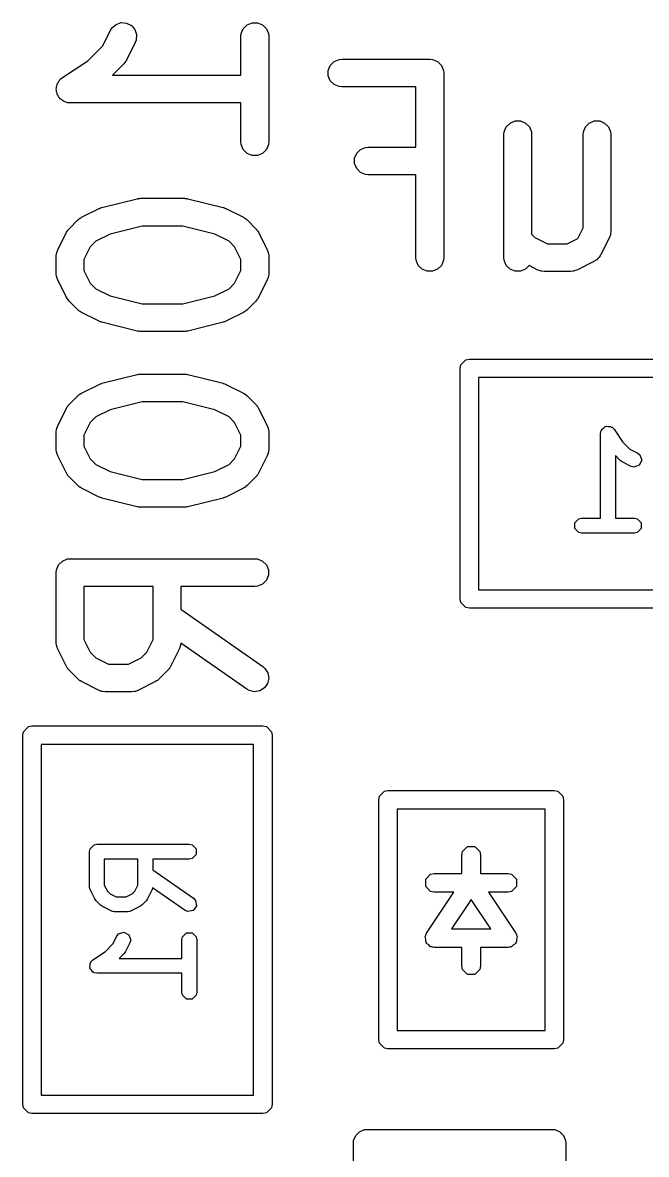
# Model space of a CAD drawing. Extents: x -0.05 to 2.94, y -0.16 to 2.16.
# Drawn here: x 1.8704 to 2.0033, y 0.498 to 0.7394 of the extents above; entities that cross this region are included whole.
import ezdxf

# ---------------------------------------------------------------- set-up
doc = ezdxf.new("R2010")
doc.units = 0
doc.header["$MEASUREMENT"] = 0
doc.layers.add('BLACK', color=7, linetype='CONTINUOUS')

msp = doc.modelspace()

# ---------------------------------------------------------------- linework, layer by layer
at = {"layer": 'BLACK', "linetype": 'CONTINUOUS'}
for p, q in [((1.88945, 0.73824), (1.89032, 0.73899)), ((1.89032, 0.73899), (1.89142, 0.73936)), ((1.89142, 0.73936), (1.89256, 0.73928)), ((1.89256, 0.73928), (1.8936, 0.73876)), ((1.8936, 0.73876), (1.89435, 0.73789)), ((1.91745, 0.73807), (1.91827, 0.73888)), ((1.91827, 0.73888), (1.91933, 0.73932)), ((1.91933, 0.73932), (1.92048, 0.73932)), ((1.92048, 0.73932), (1.92155, 0.73888)), ((1.92155, 0.73888), (1.92236, 0.73807)), ((1.88748, 0.73443), (1.88914, 0.73775)), ((1.88914, 0.73775), (1.88945, 0.73824)), ((1.89435, 0.73789), (1.89471, 0.7368)), ((1.89471, 0.7368), (1.89463, 0.73565)), ((1.91695, 0.73643), (1.91701, 0.73701)), ((1.91695, 0.72813), (1.91695, 0.73643)), ((1.91701, 0.73701), (1.91745, 0.73807)), ((1.92236, 0.73807), (1.9228, 0.73701)), ((1.9228, 0.73701), (1.92286, 0.73643)), ((1.92286, 0.73643), (1.92286, 0.71393)), ((1.88428, 0.73122), (1.88748, 0.73443)), ((1.89443, 0.73511), (1.89255, 0.73136)), ((1.89463, 0.73565), (1.89443, 0.73511)), ((1.93681, 0.73106), (1.93787, 0.7315)), ((1.93787, 0.7315), (1.93845, 0.73156)), ((1.93845, 0.73156), (1.95719, 0.73156)), ((1.95719, 0.73156), (1.95777, 0.7315)), ((1.95777, 0.7315), (1.95883, 0.73106)), ((1.8789, 0.72764), (1.88428, 0.73122)), ((1.892, 0.73059), (1.88954, 0.72813)), ((1.89218, 0.73082), (1.892, 0.73059)), ((1.89224, 0.73087), (1.89218, 0.73082)), ((1.8923, 0.73096), (1.89224, 0.73087)), ((1.89237, 0.73104), (1.8923, 0.73096)), ((1.8924, 0.73111), (1.89237, 0.73104)), ((1.89255, 0.73136), (1.8924, 0.73111)), ((1.93555, 0.72918), (1.93599, 0.73025)), ((1.93555, 0.72803), (1.93555, 0.72918)), ((1.93599, 0.73025), (1.93681, 0.73106)), ((1.95883, 0.73106), (1.95965, 0.73025)), ((1.95965, 0.73025), (1.96009, 0.72918)), ((1.96009, 0.72918), (1.96015, 0.72861)), ((1.87797, 0.72655), (1.87808, 0.72682)), ((1.87808, 0.72682), (1.87829, 0.72703)), ((1.87829, 0.72703), (1.87845, 0.72727)), ((1.87845, 0.72727), (1.87889, 0.72763)), ((1.87889, 0.72763), (1.8789, 0.72764)), ((1.8789, 0.72764), (1.8789, 0.72764)), ((1.8789, 0.72764), (1.8789, 0.72764)), ((1.88954, 0.72813), (1.91695, 0.72813)), ((1.93599, 0.72697), (1.93555, 0.72803)), ((1.93681, 0.72615), (1.93599, 0.72697)), ((1.96015, 0.72861), (1.96015, 0.68924)), ((1.87758, 0.72518), (1.87764, 0.72547)), ((1.87764, 0.7249), (1.87758, 0.72518)), ((1.87764, 0.72576), (1.87775, 0.72603)), ((1.87764, 0.72547), (1.87764, 0.72576)), ((1.87764, 0.7246), (1.87764, 0.7249)), ((1.87775, 0.72434), (1.87764, 0.7246)), ((1.87775, 0.72603), (1.87781, 0.72631)), ((1.87781, 0.72405), (1.87775, 0.72434)), ((1.87781, 0.72631), (1.87797, 0.72655)), ((1.93787, 0.72571), (1.93681, 0.72615)), ((1.93845, 0.72565), (1.93787, 0.72571)), ((1.95424, 0.72565), (1.93845, 0.72565)), ((1.95424, 0.71281), (1.95424, 0.72565)), ((1.87797, 0.72381), (1.87781, 0.72405)), ((1.87808, 0.72354), (1.87797, 0.72381)), ((1.87829, 0.72334), (1.87808, 0.72354)), ((1.87845, 0.72309), (1.87829, 0.72334)), ((1.87869, 0.72293), (1.87845, 0.72309)), ((1.8789, 0.72273), (1.87869, 0.72293)), ((1.87916, 0.72261), (1.8789, 0.72273)), ((1.8794, 0.72245), (1.87916, 0.72261)), ((1.87969, 0.7224), (1.8794, 0.72245)), ((1.87996, 0.72228), (1.87969, 0.7224)), ((1.88053, 0.72223), (1.87996, 0.72228)), ((1.88054, 0.72223), (1.88053, 0.72223)), ((1.88053, 0.72223), (1.88053, 0.72223)), ((1.88053, 0.72223), (1.88053, 0.72223)), ((1.91695, 0.72223), (1.88054, 0.72223)), ((1.91695, 0.71393), (1.91695, 0.72223)), ((1.97305, 0.71606), (1.97349, 0.71712)), ((1.97349, 0.71712), (1.9743, 0.71794)), ((1.9743, 0.71794), (1.97537, 0.71838)), ((1.97537, 0.71838), (1.97652, 0.71838)), ((1.97652, 0.71838), (1.97758, 0.71794)), ((1.97758, 0.71794), (1.9784, 0.71712)), ((1.9784, 0.71712), (1.97884, 0.71606)), ((1.98992, 0.71606), (1.99036, 0.71712)), ((1.99036, 0.71712), (1.99117, 0.71794)), ((1.99117, 0.71794), (1.99224, 0.71838)), ((1.99224, 0.71838), (1.99339, 0.71838)), ((1.99339, 0.71838), (1.99445, 0.71794)), ((1.99445, 0.71794), (1.99527, 0.71712)), ((1.99527, 0.71712), (1.99571, 0.71606)), ((1.97299, 0.71548), (1.97305, 0.71606)), ((1.97299, 0.68924), (1.97299, 0.71548)), ((1.97884, 0.71606), (1.97889, 0.71548)), ((1.97889, 0.71548), (1.97889, 0.69421)), ((1.98986, 0.71548), (1.98992, 0.71606)), ((1.98986, 0.69556), (1.98986, 0.71548)), ((1.99571, 0.71606), (1.99577, 0.71548)), ((1.99577, 0.71548), (1.99577, 0.69486)), ((1.91701, 0.71336), (1.91695, 0.71393)), ((1.91745, 0.71229), (1.91701, 0.71336)), ((1.91827, 0.71148), (1.91745, 0.71229)), ((1.92236, 0.71229), (1.92155, 0.71148)), ((1.9228, 0.71336), (1.92236, 0.71229)), ((1.92286, 0.71393), (1.9228, 0.71336)), ((1.94161, 0.7115), (1.94243, 0.71231)), ((1.94243, 0.71231), (1.94349, 0.71275)), ((1.94349, 0.71275), (1.94407, 0.71281)), ((1.94407, 0.71281), (1.95424, 0.71281)), ((1.91933, 0.71104), (1.91827, 0.71148)), ((1.92048, 0.71104), (1.91933, 0.71104)), ((1.92155, 0.71148), (1.92048, 0.71104)), ((1.94117, 0.71043), (1.94161, 0.7115)), ((1.94117, 0.70928), (1.94117, 0.71043)), ((1.94161, 0.70822), (1.94117, 0.70928)), ((1.94243, 0.7074), (1.94161, 0.70822)), ((1.94349, 0.70696), (1.94243, 0.7074)), ((1.94407, 0.70691), (1.94349, 0.70696)), ((1.95424, 0.70691), (1.94407, 0.70691)), ((1.95424, 0.68924), (1.95424, 0.70691)), ((1.88732, 0.69992), (1.89482, 0.7018)), ((1.89482, 0.7018), (1.89492, 0.70181)), ((1.89492, 0.70181), (1.89496, 0.70183)), ((1.89496, 0.70183), (1.89518, 0.70185)), ((1.89518, 0.70185), (1.89539, 0.70188)), ((1.89539, 0.70188), (1.89543, 0.70188)), ((1.89543, 0.70188), (1.89553, 0.70189)), ((1.89553, 0.70189), (1.90491, 0.70189)), ((1.90491, 0.70189), (1.90501, 0.70188)), ((1.90501, 0.70188), (1.90505, 0.70188)), ((1.90505, 0.70188), (1.90527, 0.70185)), ((1.90527, 0.70185), (1.90548, 0.70183)), ((1.90548, 0.70183), (1.90552, 0.70181)), ((1.90552, 0.70181), (1.90562, 0.7018)), ((1.90562, 0.7018), (1.91312, 0.69992)), ((1.88265, 0.69764), (1.88272, 0.69767)), ((1.88272, 0.69767), (1.88297, 0.69783)), ((1.88297, 0.69783), (1.88671, 0.6997)), ((1.88671, 0.6997), (1.88676, 0.69972)), ((1.88676, 0.69972), (1.88677, 0.69973)), ((1.88677, 0.69973), (1.88702, 0.69982)), ((1.88702, 0.69982), (1.88726, 0.69991)), ((1.88726, 0.69991), (1.88728, 0.69991)), ((1.88728, 0.69991), (1.88732, 0.69992)), ((1.91312, 0.69992), (1.91317, 0.69991)), ((1.91317, 0.69991), (1.91319, 0.69991)), ((1.91319, 0.69991), (1.91343, 0.69982)), ((1.91343, 0.69982), (1.91367, 0.69973)), ((1.91367, 0.69973), (1.91369, 0.69972)), ((1.91369, 0.69972), (1.91373, 0.6997)), ((1.91373, 0.6997), (1.91748, 0.69783)), ((1.91748, 0.69783), (1.91773, 0.69767)), ((1.91773, 0.69767), (1.9178, 0.69764)), ((1.88014, 0.69517), (1.88032, 0.6954)), ((1.88032, 0.6954), (1.8822, 0.69727)), ((1.8822, 0.69727), (1.88242, 0.69746)), ((1.88242, 0.69746), (1.88248, 0.69752)), ((1.88248, 0.69752), (1.88256, 0.69757)), ((1.88256, 0.69757), (1.88265, 0.69764)), ((1.8959, 0.69598), (1.88907, 0.69427)), ((1.90454, 0.69598), (1.8959, 0.69598)), ((1.91138, 0.69427), (1.90454, 0.69598)), ((1.9178, 0.69764), (1.91788, 0.69757)), ((1.91788, 0.69757), (1.91797, 0.69752)), ((1.91797, 0.69752), (1.91802, 0.69746)), ((1.91802, 0.69746), (1.91824, 0.69727)), ((1.91824, 0.69727), (1.92012, 0.6954)), ((1.92012, 0.6954), (1.92031, 0.69517)), ((1.98874, 0.69331), (1.98986, 0.69556)), ((1.8779, 0.69088), (1.87977, 0.69463)), ((1.87977, 0.69463), (1.87993, 0.69488)), ((1.87993, 0.69488), (1.87996, 0.69495)), ((1.87996, 0.69495), (1.88002, 0.69503)), ((1.88002, 0.69503), (1.88008, 0.69512)), ((1.88008, 0.69512), (1.88014, 0.69517)), ((1.88907, 0.69427), (1.88603, 0.69276)), ((1.91441, 0.69276), (1.91138, 0.69427)), ((1.92031, 0.69517), (1.92036, 0.69512)), ((1.92036, 0.69512), (1.92042, 0.69503)), ((1.92042, 0.69503), (1.92049, 0.69495)), ((1.92049, 0.69495), (1.92052, 0.69488)), ((1.92052, 0.69488), (1.92067, 0.69463)), ((1.92067, 0.69463), (1.92255, 0.69088)), ((1.97889, 0.69421), (1.97956, 0.69354)), ((1.97956, 0.69354), (1.98226, 0.69219)), ((1.98649, 0.69219), (1.98874, 0.69331)), ((1.99545, 0.69354), (1.99358, 0.68979)), ((1.99566, 0.69408), (1.99545, 0.69354)), ((1.99567, 0.69419), (1.99566, 0.69408)), ((1.99571, 0.69428), (1.99567, 0.69419)), ((1.99577, 0.69486), (1.99571, 0.69428)), ((1.87769, 0.69034), (1.8779, 0.69088)), ((1.88484, 0.69156), (1.88349, 0.68886)), ((1.88603, 0.69276), (1.88484, 0.69156)), ((1.9156, 0.69156), (1.91441, 0.69276)), ((1.91695, 0.68886), (1.9156, 0.69156)), ((1.92255, 0.69088), (1.92275, 0.69034)), ((1.98226, 0.69219), (1.98649, 0.69219)), ((1.87758, 0.68956), (1.87764, 0.69014)), ((1.87758, 0.68581), (1.87758, 0.68956)), ((1.87764, 0.69014), (1.87768, 0.69023)), ((1.87768, 0.69023), (1.87769, 0.69034)), ((1.88349, 0.68886), (1.88349, 0.68651)), ((1.91695, 0.68651), (1.91695, 0.68886)), ((1.92275, 0.69034), (1.92276, 0.69023)), ((1.92276, 0.69023), (1.9228, 0.69014)), ((1.9228, 0.69014), (1.92286, 0.68956)), ((1.92286, 0.68956), (1.92286, 0.68581)), ((1.9543, 0.68866), (1.95424, 0.68924)), ((1.95474, 0.68759), (1.9543, 0.68866)), ((1.96009, 0.68866), (1.95965, 0.68759)), ((1.96015, 0.68924), (1.96009, 0.68866)), ((1.97305, 0.68866), (1.97299, 0.68924)), ((1.97349, 0.68759), (1.97305, 0.68866)), ((1.99226, 0.68847), (1.98851, 0.68659)), ((1.99236, 0.68853), (1.99226, 0.68847)), ((1.9924, 0.68854), (1.99236, 0.68853)), ((1.99246, 0.68859), (1.9924, 0.68854)), ((1.99275, 0.68878), (1.99246, 0.68859)), ((1.99299, 0.68906), (1.99275, 0.68878)), ((1.99327, 0.6893), (1.99299, 0.68906)), ((1.99346, 0.68959), (1.99327, 0.6893)), ((1.9935, 0.68965), (1.99346, 0.68959)), ((1.99352, 0.68969), (1.9935, 0.68965)), ((1.99358, 0.68979), (1.99352, 0.68969)), ((1.87764, 0.68523), (1.87758, 0.68581)), ((1.88349, 0.68651), (1.88484, 0.68381)), ((1.9156, 0.68381), (1.91695, 0.68651)), ((1.92286, 0.68581), (1.9228, 0.68523)), ((1.95555, 0.68678), (1.95474, 0.68759)), ((1.95662, 0.68634), (1.95555, 0.68678)), ((1.95777, 0.68634), (1.95662, 0.68634)), ((1.95883, 0.68678), (1.95777, 0.68634)), ((1.95965, 0.68759), (1.95883, 0.68678)), ((1.9743, 0.68678), (1.97349, 0.68759)), ((1.97537, 0.68634), (1.9743, 0.68678)), ((1.97652, 0.68634), (1.97537, 0.68634)), ((1.97758, 0.68678), (1.97652, 0.68634)), ((1.97835, 0.68754), (1.97758, 0.68678)), ((1.98024, 0.68659), (1.97835, 0.68754)), ((1.98079, 0.68639), (1.98024, 0.68659)), ((1.98089, 0.68638), (1.98079, 0.68639)), ((1.98099, 0.68634), (1.98089, 0.68638)), ((1.98157, 0.68628), (1.98099, 0.68634)), ((1.98719, 0.68628), (1.98157, 0.68628)), ((1.98777, 0.68634), (1.98719, 0.68628)), ((1.98786, 0.68638), (1.98777, 0.68634)), ((1.98797, 0.68639), (1.98786, 0.68638)), ((1.98851, 0.68659), (1.98797, 0.68639)), ((1.87768, 0.68514), (1.87764, 0.68523)), ((1.87769, 0.68503), (1.87768, 0.68514)), ((1.8779, 0.68449), (1.87769, 0.68503)), ((1.87977, 0.68074), (1.8779, 0.68449)), ((1.88484, 0.68381), (1.88603, 0.68261)), ((1.91441, 0.68261), (1.9156, 0.68381)), ((1.92255, 0.68449), (1.92067, 0.68074)), ((1.92275, 0.68503), (1.92255, 0.68449)), ((1.92276, 0.68514), (1.92275, 0.68503)), ((1.9228, 0.68523), (1.92276, 0.68514)), ((1.88603, 0.68261), (1.88907, 0.6811)), ((1.88907, 0.6811), (1.8959, 0.67939)), ((1.90454, 0.67939), (1.91138, 0.6811)), ((1.91138, 0.6811), (1.91441, 0.68261)), ((1.87993, 0.68049), (1.87977, 0.68074)), ((1.87996, 0.68042), (1.87993, 0.68049)), ((1.88002, 0.68034), (1.87996, 0.68042)), ((1.88008, 0.68025), (1.88002, 0.68034)), ((1.88014, 0.6802), (1.88008, 0.68025)), ((1.88032, 0.67997), (1.88014, 0.6802)), ((1.8822, 0.6781), (1.88032, 0.67997)), ((1.8959, 0.67939), (1.90454, 0.67939)), ((1.92012, 0.67997), (1.91824, 0.6781)), ((1.92031, 0.6802), (1.92012, 0.67997)), ((1.92036, 0.68025), (1.92031, 0.6802)), ((1.92042, 0.68034), (1.92036, 0.68025)), ((1.92049, 0.68042), (1.92042, 0.68034)), ((1.92052, 0.68049), (1.92049, 0.68042)), ((1.92067, 0.68074), (1.92052, 0.68049)), ((1.88242, 0.67791), (1.8822, 0.6781)), ((1.88248, 0.67785), (1.88242, 0.67791)), ((1.88256, 0.6778), (1.88248, 0.67785)), ((1.88265, 0.67773), (1.88256, 0.6778)), ((1.88272, 0.6777), (1.88265, 0.67773)), ((1.88297, 0.67754), (1.88272, 0.6777)), ((1.88671, 0.67567), (1.88297, 0.67754)), ((1.91748, 0.67754), (1.91373, 0.67567)), ((1.91773, 0.6777), (1.91748, 0.67754)), ((1.9178, 0.67773), (1.91773, 0.6777)), ((1.91788, 0.6778), (1.9178, 0.67773)), ((1.91797, 0.67785), (1.91788, 0.6778)), ((1.91802, 0.67791), (1.91797, 0.67785)), ((1.91824, 0.6781), (1.91802, 0.67791)), ((1.88676, 0.67565), (1.88671, 0.67567)), ((1.88677, 0.67564), (1.88676, 0.67565)), ((1.88702, 0.67556), (1.88677, 0.67564)), ((1.88726, 0.67546), (1.88702, 0.67556)), ((1.88728, 0.67546), (1.88726, 0.67546)), ((1.88732, 0.67545), (1.88728, 0.67546)), ((1.89482, 0.67357), (1.88732, 0.67545)), ((1.89492, 0.67356), (1.89482, 0.67357)), ((1.89496, 0.67354), (1.89492, 0.67356)), ((1.89518, 0.67352), (1.89496, 0.67354)), ((1.89539, 0.67349), (1.89518, 0.67352)), ((1.90527, 0.67352), (1.90505, 0.67349)), ((1.90548, 0.67354), (1.90527, 0.67352)), ((1.90552, 0.67356), (1.90548, 0.67354)), ((1.90562, 0.67357), (1.90552, 0.67356)), ((1.91312, 0.67545), (1.90562, 0.67357)), ((1.91317, 0.67546), (1.91312, 0.67545)), ((1.91319, 0.67546), (1.91317, 0.67546)), ((1.91343, 0.67555), (1.91319, 0.67546)), ((1.91367, 0.67564), (1.91343, 0.67555)), ((1.91369, 0.67565), (1.91367, 0.67564)), ((1.91373, 0.67567), (1.91369, 0.67565)), ((1.89543, 0.67349), (1.89539, 0.67349)), ((1.89553, 0.67348), (1.89543, 0.67349)), ((1.90491, 0.67348), (1.89553, 0.67348)), ((1.90501, 0.67349), (1.90491, 0.67348)), ((1.90505, 0.67349), (1.90501, 0.67349)), ((1.96366, 0.66561), (1.96381, 0.66636)), ((1.96381, 0.66636), (1.96488, 0.66742)), ((1.96488, 0.66742), (1.96563, 0.66757)), ((1.96563, 0.66757), (2.04437, 0.66757)), ((1.88732, 0.66243), (1.89482, 0.6643)), ((1.89482, 0.6643), (1.89492, 0.66432)), ((1.89492, 0.66432), (1.89496, 0.66433)), ((1.89496, 0.66433), (1.89518, 0.66436)), ((1.89518, 0.66436), (1.89539, 0.66439)), ((1.89539, 0.66439), (1.89543, 0.66438)), ((1.89543, 0.66438), (1.89553, 0.66439)), ((1.89553, 0.66439), (1.90491, 0.66439)), ((1.90491, 0.66439), (1.90501, 0.66438)), ((1.90501, 0.66438), (1.90505, 0.66439)), ((1.90505, 0.66439), (1.90527, 0.66436)), ((1.90527, 0.66436), (1.90548, 0.66433)), ((1.90548, 0.66433), (1.90552, 0.66432)), ((1.90552, 0.66432), (1.90562, 0.6643)), ((1.90562, 0.6643), (1.91312, 0.66243)), ((1.96366, 0.61639), (1.96366, 0.66561)), ((1.88297, 0.66033), (1.88671, 0.6622)), ((1.88671, 0.6622), (1.88676, 0.66222)), ((1.88676, 0.66222), (1.88677, 0.66223)), ((1.88677, 0.66223), (1.88702, 0.66232)), ((1.88702, 0.66232), (1.88726, 0.66241)), ((1.88726, 0.66241), (1.88728, 0.66241)), ((1.88728, 0.66241), (1.88732, 0.66243)), ((1.91312, 0.66243), (1.91317, 0.66241)), ((1.91317, 0.66241), (1.91319, 0.66241)), ((1.91319, 0.66241), (1.91343, 0.66232)), ((1.91343, 0.66232), (1.91367, 0.66223)), ((1.91367, 0.66223), (1.91369, 0.66222)), ((1.91369, 0.66222), (1.91373, 0.6622)), ((1.91373, 0.6622), (1.91748, 0.66033)), ((1.9676, 0.66364), (1.9676, 0.61836)), ((2.0424, 0.66364), (1.9676, 0.66364)), ((1.88032, 0.6579), (1.8822, 0.65978)), ((1.8822, 0.65978), (1.88242, 0.65996)), ((1.88242, 0.65996), (1.88248, 0.66002)), ((1.88248, 0.66002), (1.88256, 0.66008)), ((1.88256, 0.66008), (1.88265, 0.66014)), ((1.88265, 0.66014), (1.88272, 0.66017)), ((1.88272, 0.66017), (1.88297, 0.66033)), ((1.91748, 0.66033), (1.91773, 0.66017)), ((1.91773, 0.66017), (1.9178, 0.66014)), ((1.9178, 0.66014), (1.91788, 0.66008)), ((1.91788, 0.66008), (1.91797, 0.66002)), ((1.91797, 0.66002), (1.91802, 0.65996)), ((1.91802, 0.65996), (1.91824, 0.65978)), ((1.91824, 0.65978), (1.92012, 0.6579)), ((1.8779, 0.65338), (1.87977, 0.65713)), ((1.87977, 0.65713), (1.87993, 0.65738)), ((1.87993, 0.65738), (1.87996, 0.65745)), ((1.87996, 0.65745), (1.88002, 0.65754)), ((1.88002, 0.65754), (1.88008, 0.65762)), ((1.88008, 0.65762), (1.88014, 0.65768)), ((1.88014, 0.65768), (1.88032, 0.6579)), ((1.88907, 0.65678), (1.88603, 0.65526)), ((1.8959, 0.65849), (1.88907, 0.65678)), ((1.90454, 0.65849), (1.8959, 0.65849)), ((1.91138, 0.65678), (1.90454, 0.65849)), ((1.91441, 0.65526), (1.91138, 0.65678)), ((1.92012, 0.6579), (1.92031, 0.65768)), ((1.92031, 0.65768), (1.92036, 0.65762)), ((1.92036, 0.65762), (1.92042, 0.65754)), ((1.92042, 0.65754), (1.92049, 0.65745)), ((1.92049, 0.65745), (1.92052, 0.65738)), ((1.92052, 0.65738), (1.92067, 0.65713)), ((1.92067, 0.65713), (1.92255, 0.65338)), ((1.88603, 0.65526), (1.88484, 0.65406)), ((1.9156, 0.65406), (1.91441, 0.65526)), ((1.87758, 0.65206), (1.87764, 0.65264)), ((1.87758, 0.64831), (1.87758, 0.65206)), ((1.87764, 0.65264), (1.87768, 0.65274)), ((1.87768, 0.65274), (1.87769, 0.65284)), ((1.87769, 0.65284), (1.8779, 0.65338)), ((1.88484, 0.65406), (1.88349, 0.65137)), ((1.91695, 0.65137), (1.9156, 0.65406)), ((1.92255, 0.65338), (1.92275, 0.65284)), ((1.92275, 0.65284), (1.92276, 0.65274)), ((1.92276, 0.65274), (1.9228, 0.65264)), ((1.9228, 0.65264), (1.92286, 0.65206)), ((1.92286, 0.65206), (1.92286, 0.64831)), ((1.99358, 0.65174), (1.9937, 0.65234)), ((1.9937, 0.65234), (1.99382, 0.65246)), ((1.99382, 0.65246), (1.99385, 0.65262)), ((1.99385, 0.65262), (1.99423, 0.65287)), ((1.99423, 0.65287), (1.99455, 0.6532)), ((1.99455, 0.6532), (1.99472, 0.6532)), ((1.99472, 0.6532), (1.99485, 0.65329)), ((1.99485, 0.65329), (1.9953, 0.6532)), ((1.9953, 0.6532), (1.99576, 0.6532)), ((1.99576, 0.6532), (1.99587, 0.65308)), ((1.99587, 0.65308), (1.99603, 0.65305)), ((1.99603, 0.65305), (1.99647, 0.65262)), ((1.99647, 0.65262), (1.99826, 0.64993)), ((1.88349, 0.65137), (1.88349, 0.64901)), ((1.91695, 0.64901), (1.91695, 0.65137)), ((1.99358, 0.63363), (1.99358, 0.65174)), ((1.99826, 0.64993), (1.99984, 0.64835)), ((1.87764, 0.64774), (1.87758, 0.64831)), ((1.87768, 0.64764), (1.87764, 0.64774)), ((1.87769, 0.64754), (1.87768, 0.64764)), ((1.8779, 0.64699), (1.87769, 0.64754)), ((1.87977, 0.64324), (1.8779, 0.64699)), ((1.88349, 0.64901), (1.88484, 0.64631)), ((1.9156, 0.64631), (1.91695, 0.64901)), ((1.92255, 0.64699), (1.92067, 0.64324)), ((1.92275, 0.64754), (1.92255, 0.64699)), ((1.92276, 0.64764), (1.92275, 0.64754)), ((1.9228, 0.64774), (1.92276, 0.64764)), ((1.92286, 0.64831), (1.9228, 0.64774)), ((1.99779, 0.64594), (1.99673, 0.647)), ((1.99673, 0.647), (1.99673, 0.63363)), ((1.99984, 0.64835), (2.00149, 0.64753)), ((2.00149, 0.64753), (2.00197, 0.64715)), ((2.00197, 0.64715), (2.00235, 0.64601)), ((1.88484, 0.64631), (1.88603, 0.64512)), ((1.88603, 0.64512), (1.88907, 0.6436)), ((1.91138, 0.6436), (1.91441, 0.64512)), ((1.91441, 0.64512), (1.9156, 0.64631)), ((1.998, 0.6458), (1.99779, 0.64594)), ((1.9982, 0.64565), (1.998, 0.6458)), ((2.00008, 0.64471), (1.9982, 0.64565)), ((2.00067, 0.64455), (2.00008, 0.64471)), ((2.00181, 0.64493), (2.00067, 0.64455)), ((2.00235, 0.64601), (2.00181, 0.64493)), ((1.87993, 0.643), (1.87977, 0.64324)), ((1.87996, 0.64292), (1.87993, 0.643)), ((1.88002, 0.64284), (1.87996, 0.64292)), ((1.88008, 0.64276), (1.88002, 0.64284)), ((1.88014, 0.6427), (1.88008, 0.64276)), ((1.88032, 0.64248), (1.88014, 0.6427)), ((1.8822, 0.6406), (1.88032, 0.64248)), ((1.88907, 0.6436), (1.8959, 0.64189)), ((1.90454, 0.64189), (1.91138, 0.6436)), ((1.92012, 0.64248), (1.91824, 0.6406)), ((1.92031, 0.6427), (1.92012, 0.64248)), ((1.92036, 0.64276), (1.92031, 0.6427)), ((1.92042, 0.64284), (1.92036, 0.64276)), ((1.92049, 0.64292), (1.92042, 0.64284)), ((1.92052, 0.643), (1.92049, 0.64292)), ((1.92067, 0.64324), (1.92052, 0.643)), ((1.88242, 0.64042), (1.8822, 0.6406)), ((1.88248, 0.64036), (1.88242, 0.64042)), ((1.88256, 0.6403), (1.88248, 0.64036)), ((1.88265, 0.64024), (1.88256, 0.6403)), ((1.88272, 0.64021), (1.88265, 0.64024)), ((1.88297, 0.64005), (1.88272, 0.64021)), ((1.88671, 0.63817), (1.88297, 0.64005)), ((1.8959, 0.64189), (1.90454, 0.64189)), ((1.91748, 0.64005), (1.91373, 0.63817)), ((1.91773, 0.64021), (1.91748, 0.64005)), ((1.9178, 0.64024), (1.91773, 0.64021)), ((1.91788, 0.6403), (1.9178, 0.64024)), ((1.91797, 0.64036), (1.91788, 0.6403)), ((1.91802, 0.64042), (1.91797, 0.64036)), ((1.91824, 0.6406), (1.91802, 0.64042)), ((1.88676, 0.63816), (1.88671, 0.63817)), ((1.88677, 0.63815), (1.88676, 0.63816)), ((1.88702, 0.63806), (1.88677, 0.63815)), ((1.88726, 0.63797), (1.88702, 0.63806)), ((1.88728, 0.63797), (1.88726, 0.63797)), ((1.88732, 0.63795), (1.88728, 0.63797)), ((1.89482, 0.63608), (1.88732, 0.63795)), ((1.91312, 0.63795), (1.90562, 0.63608)), ((1.91317, 0.63797), (1.91312, 0.63795)), ((1.91319, 0.63797), (1.91317, 0.63797)), ((1.91343, 0.63806), (1.91319, 0.63797)), ((1.91367, 0.63815), (1.91343, 0.63806)), ((1.91369, 0.63816), (1.91367, 0.63815)), ((1.91373, 0.63817), (1.91369, 0.63816)), ((1.89492, 0.63606), (1.89482, 0.63608)), ((1.89496, 0.63605), (1.89492, 0.63606)), ((1.89518, 0.63602), (1.89496, 0.63605)), ((1.89539, 0.63599), (1.89518, 0.63602)), ((1.89543, 0.636), (1.89539, 0.63599)), ((1.89553, 0.63599), (1.89543, 0.636)), ((1.90491, 0.63599), (1.89553, 0.63599)), ((1.90501, 0.636), (1.90491, 0.63599)), ((1.90505, 0.63599), (1.90501, 0.636)), ((1.90527, 0.63602), (1.90505, 0.63599)), ((1.90548, 0.63605), (1.90527, 0.63602)), ((1.90552, 0.63606), (1.90548, 0.63605)), ((1.90562, 0.63608), (1.90552, 0.63606)), ((1.98808, 0.63266), (1.98893, 0.63351)), ((1.98808, 0.63145), (1.98808, 0.63266)), ((1.98893, 0.63351), (1.98953, 0.63363)), ((1.98953, 0.63363), (1.99358, 0.63363)), ((1.99673, 0.63363), (2.00078, 0.63363)), ((2.00078, 0.63363), (2.00138, 0.63351)), ((2.00138, 0.63351), (2.00224, 0.63266)), ((2.00224, 0.63266), (2.00224, 0.63145)), ((1.98893, 0.6306), (1.98808, 0.63145)), ((1.98953, 0.63048), (1.98893, 0.6306)), ((2.00078, 0.63048), (1.98953, 0.63048)), ((2.00138, 0.6306), (2.00078, 0.63048)), ((2.00224, 0.63145), (2.00138, 0.6306)), ((1.87764, 0.62264), (1.87808, 0.62371)), ((1.87808, 0.62371), (1.8789, 0.62452)), ((1.8789, 0.62452), (1.87996, 0.62496)), ((1.87996, 0.62496), (1.88054, 0.62502)), ((1.88054, 0.62502), (1.91991, 0.62502)), ((1.91991, 0.62502), (1.92048, 0.62496)), ((1.92048, 0.62496), (1.92155, 0.62452)), ((1.92155, 0.62452), (1.92236, 0.62371)), ((1.92236, 0.62371), (1.9228, 0.62264)), ((1.87758, 0.62207), (1.87764, 0.62264)), ((1.87758, 0.60707), (1.87758, 0.62207)), ((1.92236, 0.62043), (1.92155, 0.61961)), ((1.9228, 0.62149), (1.92236, 0.62043)), ((1.9228, 0.62264), (1.9228, 0.62149)), ((1.89821, 0.61912), (1.88349, 0.61912)), ((1.88349, 0.61912), (1.88349, 0.60777)), ((1.89821, 0.60777), (1.89821, 0.61912)), ((1.91991, 0.61912), (1.90411, 0.61912)), ((1.90411, 0.61912), (1.90411, 0.61423)), ((1.92048, 0.61917), (1.91991, 0.61912)), ((1.92155, 0.61961), (1.92048, 0.61917)), ((1.9676, 0.61836), (2.0424, 0.61836)), ((1.96381, 0.61564), (1.96366, 0.61639)), ((1.96488, 0.61458), (1.96381, 0.61564)), ((1.90411, 0.61423), (1.9216, 0.60199)), ((1.96563, 0.61443), (1.96488, 0.61458)), ((2.04437, 0.61443), (1.96563, 0.61443)), ((1.87764, 0.60649), (1.87758, 0.60707)), ((1.87768, 0.6064), (1.87764, 0.60649)), ((1.87769, 0.60629), (1.87768, 0.6064)), ((1.8779, 0.60575), (1.87769, 0.60629)), ((1.88349, 0.60777), (1.88484, 0.60507)), ((1.89686, 0.60507), (1.89821, 0.60777)), ((1.90401, 0.60629), (1.9038, 0.60575)), ((1.90405, 0.60649), (1.90401, 0.6064)), ((1.90401, 0.6064), (1.90401, 0.60629)), ((1.90411, 0.60703), (1.90405, 0.60649)), ((1.91821, 0.59715), (1.90411, 0.60703)), ((1.87977, 0.602), (1.8779, 0.60575)), ((1.88484, 0.60507), (1.88603, 0.60387)), ((1.88603, 0.60387), (1.88873, 0.60252)), ((1.89296, 0.60252), (1.89566, 0.60387)), ((1.89566, 0.60387), (1.89686, 0.60507)), ((1.9038, 0.60575), (1.90192, 0.602)), ((1.87993, 0.60175), (1.87977, 0.602)), ((1.87996, 0.60168), (1.87993, 0.60175)), ((1.88002, 0.6016), (1.87996, 0.60168)), ((1.88008, 0.60151), (1.88002, 0.6016)), ((1.88014, 0.60146), (1.88008, 0.60151)), ((1.88032, 0.60123), (1.88014, 0.60146)), ((1.8822, 0.59936), (1.88032, 0.60123)), ((1.88873, 0.60252), (1.89296, 0.60252)), ((1.90137, 0.60123), (1.8995, 0.59936)), ((1.90156, 0.60146), (1.90137, 0.60123)), ((1.90162, 0.60151), (1.90156, 0.60146)), ((1.90167, 0.6016), (1.90162, 0.60151)), ((1.90174, 0.60168), (1.90167, 0.6016)), ((1.90177, 0.60175), (1.90174, 0.60168)), ((1.90192, 0.602), (1.90177, 0.60175)), ((1.9216, 0.60199), (1.92204, 0.60161)), ((1.92204, 0.60161), (1.92266, 0.60064)), ((1.88242, 0.59917), (1.8822, 0.59936)), ((1.88248, 0.59911), (1.88242, 0.59917)), ((1.88256, 0.59906), (1.88248, 0.59911)), ((1.88265, 0.59899), (1.88256, 0.59906)), ((1.88272, 0.59896), (1.88265, 0.59899)), ((1.88297, 0.5988), (1.88272, 0.59896)), ((1.88671, 0.59693), (1.88297, 0.5988)), ((1.89873, 0.5988), (1.89498, 0.59693)), ((1.89898, 0.59896), (1.89873, 0.5988)), ((1.89905, 0.59899), (1.89898, 0.59896)), ((1.89913, 0.59906), (1.89905, 0.59899)), ((1.89922, 0.59911), (1.89913, 0.59906)), ((1.89927, 0.59917), (1.89922, 0.59911)), ((1.8995, 0.59936), (1.89927, 0.59917)), ((1.92286, 0.59951), (1.92261, 0.59838)), ((1.92266, 0.60064), (1.92286, 0.59951)), ((1.88726, 0.59672), (1.88671, 0.59693)), ((1.88736, 0.59672), (1.88726, 0.59672)), ((1.88746, 0.59668), (1.88736, 0.59672)), ((1.88804, 0.59662), (1.88746, 0.59668)), ((1.89366, 0.59662), (1.88804, 0.59662)), ((1.89424, 0.59668), (1.89366, 0.59662)), ((1.89433, 0.59672), (1.89424, 0.59668)), ((1.89444, 0.59672), (1.89433, 0.59672)), ((1.89498, 0.59693), (1.89444, 0.59672)), ((1.91872, 0.59687), (1.91821, 0.59715)), ((1.91984, 0.59662), (1.91872, 0.59687)), ((1.92098, 0.59682), (1.91984, 0.59662)), ((1.92195, 0.59744), (1.92098, 0.59682)), ((1.92261, 0.59838), (1.92195, 0.59744)), ((1.87058, 0.58812), (1.87164, 0.58919)), ((1.87164, 0.58919), (1.87239, 0.58934)), ((1.87239, 0.58934), (1.92161, 0.58934)), ((1.92161, 0.58934), (1.92236, 0.58919)), ((1.92236, 0.58919), (1.92342, 0.58812)), ((1.87043, 0.58737), (1.87058, 0.58812)), ((1.87043, 0.50863), (1.87043, 0.58737)), ((1.92342, 0.58812), (1.92357, 0.58737)), ((1.92357, 0.58737), (1.92357, 0.50863)), ((1.87436, 0.5854), (1.87436, 0.5106)), ((1.91964, 0.5854), (1.87436, 0.5854)), ((1.91964, 0.5106), (1.91964, 0.5854)), ((1.94646, 0.57434), (1.94753, 0.57541)), ((1.94753, 0.57541), (1.94828, 0.57556)), ((1.94828, 0.57556), (1.98372, 0.57556)), ((1.98372, 0.57556), (1.98447, 0.57541)), ((1.98447, 0.57541), (1.98554, 0.57434)), ((1.94631, 0.57359), (1.94646, 0.57434)), ((1.94631, 0.52241), (1.94631, 0.57359)), ((1.98554, 0.57434), (1.98569, 0.57359)), ((1.98569, 0.57359), (1.98569, 0.52241)), ((1.95025, 0.57162), (1.95025, 0.52438)), ((1.98175, 0.57162), (1.95025, 0.57162)), ((1.98175, 0.52438), (1.98175, 0.57162)), ((1.88468, 0.56253), (1.8848, 0.56313)), ((1.88468, 0.55503), (1.88468, 0.56253)), ((1.8848, 0.56313), (1.88566, 0.56398)), ((1.88566, 0.56398), (1.88626, 0.5641)), ((1.88626, 0.5641), (1.90594, 0.5641)), ((1.90594, 0.5641), (1.90655, 0.56398)), ((1.90655, 0.56398), (1.9074, 0.56313)), ((1.9074, 0.56313), (1.9074, 0.56193)), ((1.96403, 0.56178), (1.96418, 0.56253)), ((1.96418, 0.56253), (1.96525, 0.5636)), ((1.96525, 0.5636), (1.96675, 0.5636)), ((1.96675, 0.5636), (1.96782, 0.56253)), ((1.96782, 0.56253), (1.96797, 0.56178)), ((1.89499, 0.56095), (1.88783, 0.56095)), ((1.88783, 0.56095), (1.88783, 0.5554)), ((1.89499, 0.5554), (1.89499, 0.56095)), ((1.90594, 0.56095), (1.89814, 0.56095)), ((1.89814, 0.56095), (1.89814, 0.55866)), ((1.90655, 0.56107), (1.90594, 0.56095)), ((1.9074, 0.56193), (1.90655, 0.56107)), ((1.96403, 0.55784), (1.96403, 0.56178)), ((1.96797, 0.56178), (1.96797, 0.55784)), ((1.89814, 0.55866), (1.90685, 0.55257)), ((1.95631, 0.55663), (1.95737, 0.55769)), ((1.95737, 0.55769), (1.95813, 0.55784)), ((1.95813, 0.55784), (1.96403, 0.55784)), ((1.96797, 0.55784), (1.97387, 0.55784)), ((1.97387, 0.55784), (1.97463, 0.55769)), ((1.97463, 0.55769), (1.97569, 0.55663)), ((1.88783, 0.5554), (1.88849, 0.55409)), ((1.89434, 0.55409), (1.89499, 0.5554)), ((1.95631, 0.55512), (1.95631, 0.55663)), ((1.97569, 0.55663), (1.97569, 0.55512)), ((1.8847, 0.55495), (1.88468, 0.55503)), ((1.88469, 0.55492), (1.8847, 0.55495)), ((1.88475, 0.55468), (1.88469, 0.55492)), ((1.8848, 0.55443), (1.88475, 0.55468)), ((1.88483, 0.5544), (1.8848, 0.55443)), ((1.88485, 0.55433), (1.88483, 0.5544)), ((1.88579, 0.55245), (1.88485, 0.55433)), ((1.88849, 0.55409), (1.88907, 0.55351)), ((1.88907, 0.55351), (1.89038, 0.55286)), ((1.89038, 0.55286), (1.89245, 0.55286)), ((1.89245, 0.55286), (1.89376, 0.55351)), ((1.89376, 0.55351), (1.89434, 0.55409)), ((1.89798, 0.55433), (1.89704, 0.55245)), ((1.898, 0.5544), (1.89798, 0.55433)), ((1.89802, 0.55443), (1.898, 0.5544)), ((1.89807, 0.55468), (1.89802, 0.55443)), ((1.89812, 0.55484), (1.89807, 0.55468)), ((1.90504, 0.54999), (1.89812, 0.55484)), ((1.95737, 0.55406), (1.95631, 0.55512)), ((1.95649, 0.54515), (1.96232, 0.55391)), ((1.95813, 0.55391), (1.95737, 0.55406)), ((1.96232, 0.55391), (1.95813, 0.55391)), ((1.97387, 0.55391), (1.96968, 0.55391)), ((1.96968, 0.55391), (1.97551, 0.54515)), ((1.97463, 0.55406), (1.97387, 0.55391)), ((1.97569, 0.55512), (1.97463, 0.55406)), ((1.88594, 0.55225), (1.88579, 0.55245)), ((1.88608, 0.55204), (1.88594, 0.55225)), ((1.88702, 0.5511), (1.88608, 0.55204)), ((1.88723, 0.55096), (1.88702, 0.5511)), ((1.88743, 0.55081), (1.88723, 0.55096)), ((1.8893, 0.54987), (1.88743, 0.55081)), ((1.8954, 0.55081), (1.89352, 0.54987)), ((1.8956, 0.55096), (1.8954, 0.55081)), ((1.89581, 0.5511), (1.8956, 0.55096)), ((1.89675, 0.55204), (1.89581, 0.5511)), ((1.89689, 0.55225), (1.89675, 0.55204)), ((1.89704, 0.55245), (1.89689, 0.55225)), ((1.90748, 0.55094), (1.90679, 0.54995)), ((1.90685, 0.55257), (1.90727, 0.55213)), ((1.90727, 0.55213), (1.90748, 0.55094)), ((1.966, 0.55233), (1.9618, 0.54603)), ((1.9702, 0.54603), (1.966, 0.55233)), ((1.88938, 0.54985), (1.8893, 0.54987)), ((1.8894, 0.54983), (1.88938, 0.54985)), ((1.88965, 0.54978), (1.8894, 0.54983)), ((1.8899, 0.54971), (1.88965, 0.54978)), ((1.88993, 0.54972), (1.8899, 0.54971)), ((1.89001, 0.54971), (1.88993, 0.54972)), ((1.89282, 0.54971), (1.89001, 0.54971)), ((1.8929, 0.54972), (1.89282, 0.54971)), ((1.89293, 0.54971), (1.8929, 0.54972)), ((1.89317, 0.54978), (1.89293, 0.54971)), ((1.89342, 0.54983), (1.89317, 0.54978)), ((1.89345, 0.54985), (1.89342, 0.54983)), ((1.89352, 0.54987), (1.89345, 0.54985)), ((1.9056, 0.54974), (1.90504, 0.54999)), ((1.90679, 0.54995), (1.9056, 0.54974)), ((1.9618, 0.54603), (1.9702, 0.54603)), ((1.88965, 0.54284), (1.89047, 0.54449)), ((1.89047, 0.54449), (1.89085, 0.54497)), ((1.89085, 0.54497), (1.89199, 0.54535)), ((1.89199, 0.54535), (1.89307, 0.54481)), ((1.89307, 0.54481), (1.89345, 0.54367)), ((1.89345, 0.54367), (1.89329, 0.54308)), ((1.90437, 0.54378), (1.90449, 0.54438)), ((1.90437, 0.53973), (1.90437, 0.54378)), ((1.90449, 0.54438), (1.90534, 0.54524)), ((1.90534, 0.54524), (1.90655, 0.54524)), ((1.90655, 0.54524), (1.9074, 0.54438)), ((1.9074, 0.54438), (1.90752, 0.54378)), ((1.90752, 0.54378), (1.90752, 0.53253)), ((1.95619, 0.54444), (1.95631, 0.54472)), ((1.95631, 0.54388), (1.95619, 0.54444)), ((1.95631, 0.54482), (1.95638, 0.54489)), ((1.95631, 0.54472), (1.95631, 0.54482)), ((1.95631, 0.54331), (1.95631, 0.54388)), ((1.95645, 0.54317), (1.95631, 0.54331)), ((1.95638, 0.54489), (1.95649, 0.54515)), ((1.95649, 0.54297), (1.95645, 0.54317)), ((1.97551, 0.54515), (1.97562, 0.54489)), ((1.97555, 0.54317), (1.97551, 0.54297)), ((1.97569, 0.54331), (1.97555, 0.54317)), ((1.97562, 0.54489), (1.97569, 0.54482)), ((1.97569, 0.54482), (1.97569, 0.54472)), ((1.97569, 0.54472), (1.97581, 0.54444)), ((1.97581, 0.54444), (1.97569, 0.54388)), ((1.97569, 0.54388), (1.97569, 0.54331)), ((1.88538, 0.53947), (1.88807, 0.54126)), ((1.88807, 0.54126), (1.88965, 0.54284)), ((1.89206, 0.54079), (1.891, 0.53973)), ((1.8922, 0.541), (1.89206, 0.54079)), ((1.89235, 0.5412), (1.8922, 0.541)), ((1.89329, 0.54308), (1.89235, 0.5412)), ((1.95697, 0.54265), (1.95649, 0.54297)), ((1.95737, 0.54224), (1.95697, 0.54265)), ((1.95766, 0.54219), (1.95737, 0.54224)), ((1.95774, 0.54213), (1.95766, 0.54219)), ((1.95784, 0.54215), (1.95774, 0.54213)), ((1.95813, 0.54209), (1.95784, 0.54215)), ((1.96403, 0.54209), (1.95813, 0.54209)), ((1.96403, 0.53816), (1.96403, 0.54209)), ((1.97387, 0.54209), (1.96797, 0.54209)), ((1.96797, 0.54209), (1.96797, 0.53816)), ((1.97416, 0.54215), (1.97387, 0.54209)), ((1.97426, 0.54213), (1.97416, 0.54215)), ((1.97434, 0.54219), (1.97426, 0.54213)), ((1.97463, 0.54224), (1.97434, 0.54219)), ((1.97503, 0.54265), (1.97463, 0.54224)), ((1.97551, 0.54297), (1.97503, 0.54265)), ((1.8848, 0.53876), (1.88492, 0.53887)), ((1.8848, 0.5383), (1.8848, 0.53876)), ((1.88492, 0.53887), (1.88495, 0.53903)), ((1.88495, 0.53903), (1.88538, 0.53947)), ((1.891, 0.53973), (1.90437, 0.53973)), ((1.88471, 0.53785), (1.8848, 0.5383)), ((1.8848, 0.53772), (1.88471, 0.53785)), ((1.8848, 0.53755), (1.8848, 0.53772)), ((1.88513, 0.53723), (1.8848, 0.53755)), ((1.88538, 0.53685), (1.88513, 0.53723)), ((1.88554, 0.53682), (1.88538, 0.53685)), ((1.88566, 0.5367), (1.88554, 0.53682)), ((1.88626, 0.53658), (1.88566, 0.5367)), ((1.90437, 0.53658), (1.88626, 0.53658)), ((1.90437, 0.53253), (1.90437, 0.53658)), ((1.96418, 0.5374), (1.96403, 0.53816)), ((1.96525, 0.53634), (1.96418, 0.5374)), ((1.96675, 0.53634), (1.96525, 0.53634)), ((1.96782, 0.5374), (1.96675, 0.53634)), ((1.96797, 0.53816), (1.96782, 0.5374)), ((1.90449, 0.53193), (1.90437, 0.53253)), ((1.90534, 0.53108), (1.90449, 0.53193)), ((1.9074, 0.53193), (1.90655, 0.53108)), ((1.90752, 0.53253), (1.9074, 0.53193)), ((1.90655, 0.53108), (1.90534, 0.53108)), ((1.95025, 0.52438), (1.98175, 0.52438)), ((1.94646, 0.52166), (1.94631, 0.52241)), ((1.94753, 0.52059), (1.94646, 0.52166)), ((1.98554, 0.52166), (1.98447, 0.52059)), ((1.98569, 0.52241), (1.98554, 0.52166)), ((1.94828, 0.52044), (1.94753, 0.52059)), ((1.98372, 0.52044), (1.94828, 0.52044)), ((1.98447, 0.52059), (1.98372, 0.52044)), ((1.87436, 0.5106), (1.91964, 0.5106)), ((1.87058, 0.50788), (1.87043, 0.50863)), ((1.87164, 0.50681), (1.87058, 0.50788)), ((1.92342, 0.50788), (1.92236, 0.50681)), ((1.92357, 0.50863), (1.92342, 0.50788)), ((1.87239, 0.50666), (1.87164, 0.50681)), ((1.92161, 0.50666), (1.87239, 0.50666)), ((1.92236, 0.50681), (1.92161, 0.50666)), ((1.9414, 0.50197), (1.94222, 0.50279)), ((1.94222, 0.50279), (1.94328, 0.50323)), ((1.94328, 0.50323), (1.94386, 0.50328)), ((1.94386, 0.50328), (1.98323, 0.50328)), ((1.98323, 0.50328), (1.98381, 0.50323)), ((1.98381, 0.50323), (1.98487, 0.50279)), ((1.98487, 0.50279), (1.98568, 0.50197)), ((1.94091, 0.50033), (1.94096, 0.50091)), ((1.94091, 0.48721), (1.94091, 0.50033)), ((1.94096, 0.50091), (1.9414, 0.50197)), ((1.98568, 0.50197), (1.98613, 0.50091)), ((1.98613, 0.50091), (1.98618, 0.50033)), ((1.98618, 0.50033), (1.98618, 0.48533))]:
    msp.add_line(p, q, dxfattribs=at)

doc.saveas('drawing.dxf')
